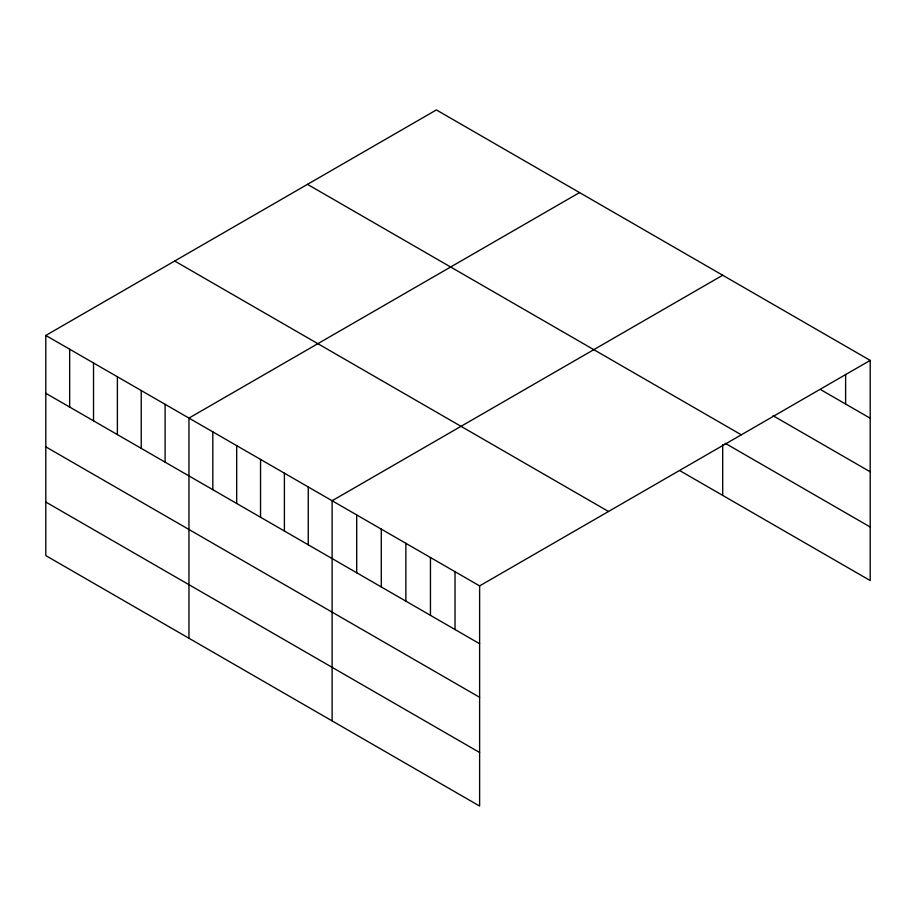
<?xml version="1.0" encoding="UTF-8"?>
<svg xmlns="http://www.w3.org/2000/svg" width="916" height="916" viewBox="0 0 916 916"><rect width="100%" height="100%" fill="white"/><g stroke="black" fill="none" stroke-linecap="round" stroke-linejoin="round"><path stroke-width="1.37" d="M45.8 335.439L479.618 585.896L479.618 806.069L45.8 555.6L45.8 335.439L436.382 109.931L870.2 360.4L870.2 580.561L679.752 470.606M579.542 192.589L188.959 418.085L188.959 638.257M722.701 275.247L332.119 500.743L332.119 720.903M479.618 585.896L870.2 360.4M821.034 389.85L870.2 418.234M773.093 415.738L870.2 471.797M307.49 184.356L741.307 434.814M725.163 443.252L870.2 526.998M174.693 261.026L608.51 511.483M45.8 393.273L479.618 643.73M45.8 446.836L479.618 697.305M45.8 502.037L479.618 752.494M845.617 374.415L845.617 404.036M722.701 444.661L722.701 495.407M455.034 571.71L455.034 629.544M430.451 557.512L430.451 615.346M405.868 543.325L405.868 601.159M381.285 529.127L381.285 586.961M356.702 514.941L356.702 572.775M308.257 486.969L308.257 544.802M284.395 473.194L284.395 531.028M260.545 459.42L260.545 517.254M236.683 445.645L236.683 503.479M212.821 431.871L212.821 489.705M165.098 404.311L165.098 462.156M141.236 390.537L141.236 448.371M117.385 376.762L117.385 434.596M93.524 362.988L93.524 420.822M69.662 349.214L69.662 407.048"/></g></svg>
